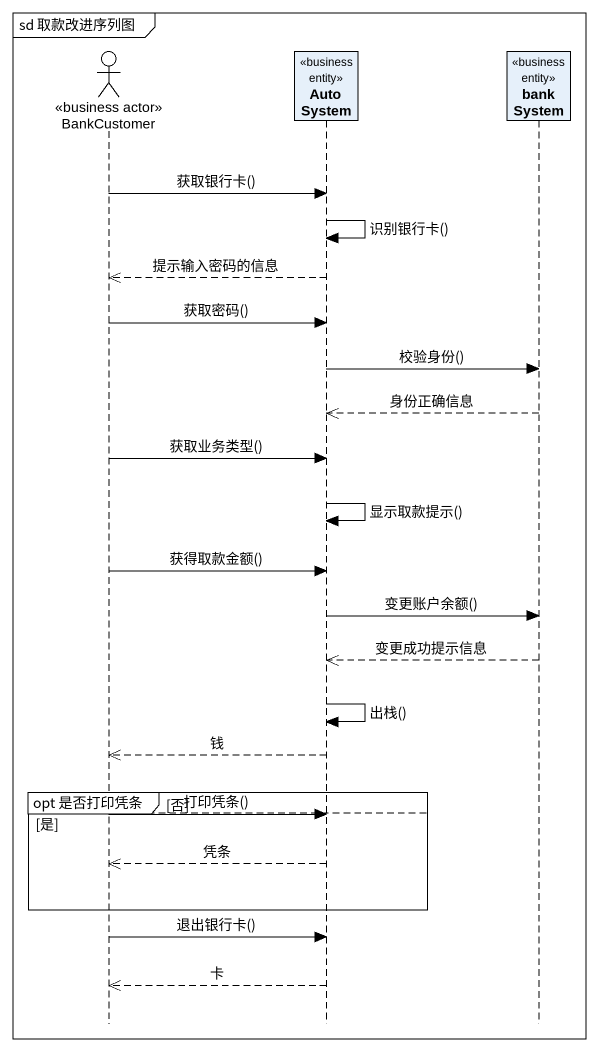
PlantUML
@startuml
mainframe sd 取款改进序列图
hide footbox
actor BankCustomer <<business actor>>
participant AutoSystem <<business entity>>
participant bankSystem <<business entity>>

BankCustomer -> AutoSystem : 获取银行卡()
AutoSystem -> AutoSystem : 识别银行卡()
AutoSystem -->> BankCustomer : 提示输入密码的信息
BankCustomer -> AutoSystem : 获取密码()
AutoSystem -> bankSystem : 校验身份()
bankSystem -->> AutoSystem : 身份正确信息
BankCustomer -> AutoSystem : 获取业务类型()
AutoSystem -> AutoSystem : 显示取款提示()
BankCustomer -> AutoSystem : 获得取款金额()
AutoSystem -> bankSystem : 变更账户余额()
bankSystem -->> AutoSystem : 变更成功提示信息
AutoSystem -> AutoSystem : 出栈()
AutoSystem -->> BankCustomer : 钱
group opt 是否打印凭条 [否]
else 是
  BankCustomer -> AutoSystem : 打印凭条()
  AutoSystem -->> BankCustomer : 凭条
end
BankCustomer -> AutoSystem : 退出银行卡()
AutoSystem -->> BankCustomer : 卡
@enduml
